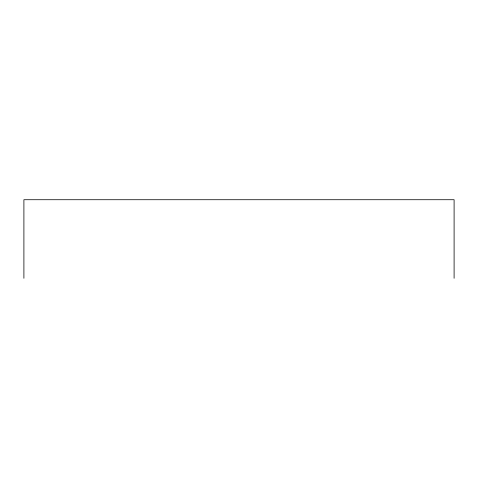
<?xml version="1.0" encoding="UTF-8"?>
<svg xmlns="http://www.w3.org/2000/svg" width="478" height="478" viewBox="0 0 478 478"><rect width="100%" height="100%" fill="white"/><g stroke="black" fill="none" stroke-linecap="round" stroke-linejoin="round"><path stroke-width="0.72" d="M454.1 278.28L454.1 199.72L23.9 199.72L23.9 278.28"/></g></svg>
